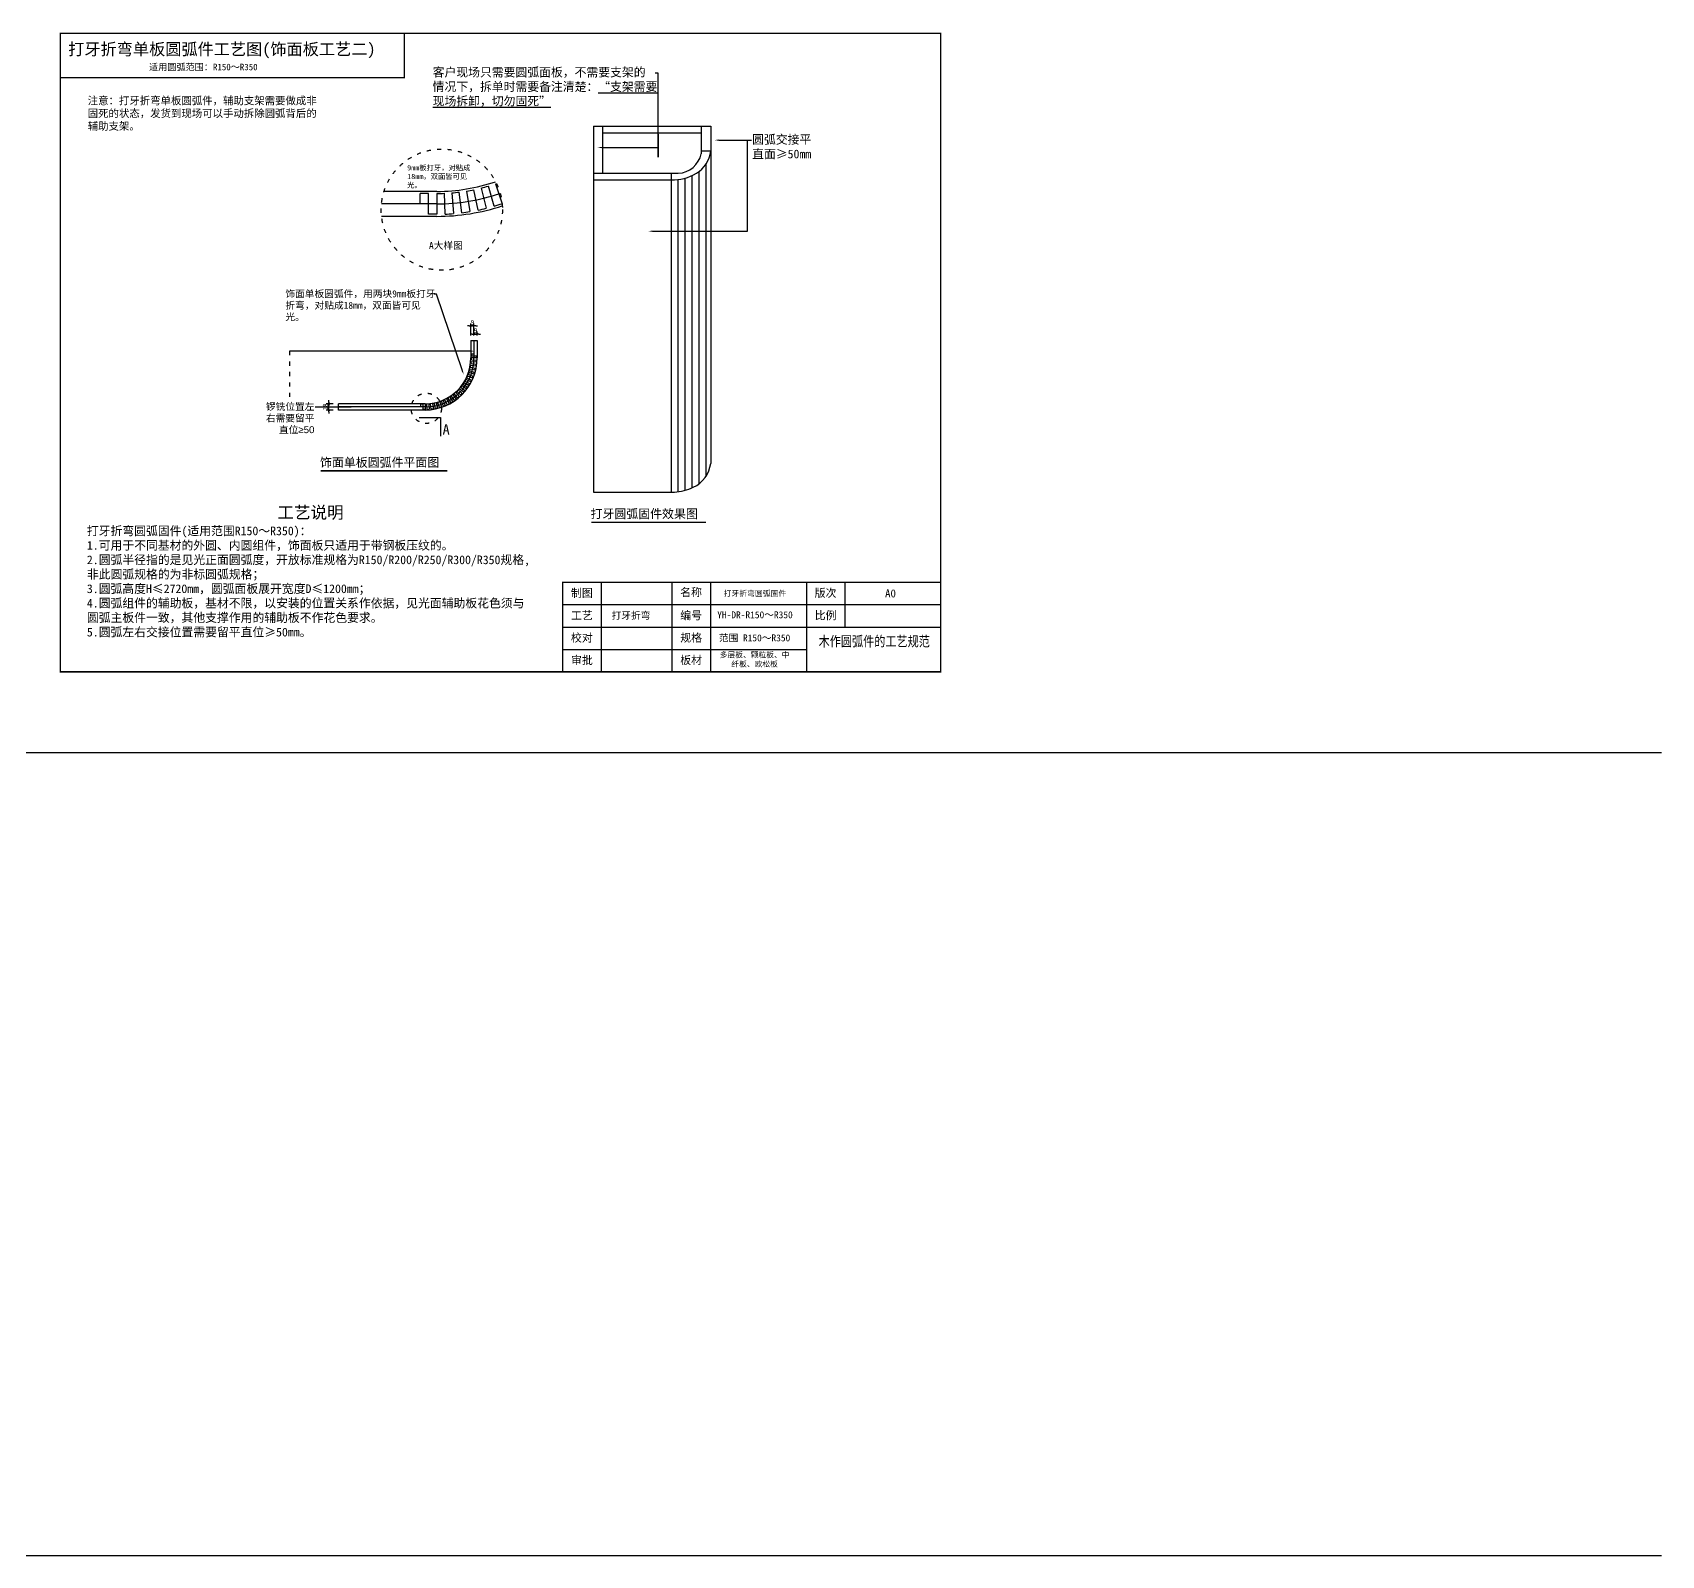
# Model space of a CAD drawing. Header units: millimetres. Extents: x 1116 to 19180, y 5378 to 16725.
# Drawn here: x 14484 to 19180, y 6395 to 10786 of the extents above; entities that cross this region are included whole.
import ezdxf
from ezdxf import colors
from ezdxf.entities.mleader import LeaderData, LeaderLine
from ezdxf.math import Vec2, Vec3

# ---------------------------------------------------------------- set-up
doc = ezdxf.new("R2010")
doc.units = ezdxf.units.MM
doc.linetypes.add('$0$ACAD_ISO03W100', pattern=[30, 12, -18])
for name, color, linetype in [('YQ_DIM', 3, 'Continuous'), ('YQ_TITLE', 6, 'Continuous'), ('图框', 7, 'Continuous')]:
    doc.layers.add(name, color=color, linetype=linetype)
doc.layers.add('常用', color=7, linetype='Continuous', lineweight=30)
doc.styles.get("Standard").update_dxf_attribs({"font": 'arial.ttf'})
doc.styles.add('YQ_DIM', font='simfang.ttf', dxfattribs={"width": 0.8})
doc.styles.add('YQ_TITLE', font='simhei.ttf')
doc.styles.add('黑体', font='simhei.ttf')
doc.dimstyles.new('yq5', dxfattribs={"dimscale": 5, "dimtxt": 3, "dimasz": 1, "dimexe": 1.5, "dimexo": 3, "dimgap": 0.5, "dimtad": 1, "dimdec": 1, "dimdsep": 46, "dimtxsty": 'YQ_DIM', "dimblk": 'YQTICK', "dimcen": 0, "dimclrd": 256, "dimclre": 256, "dimclrt": 7, "dimadec": 1, "dimazin": 2, "dimtfac": 1, "dimtdec": 1, "dimtix": 1, "dimtmove": 2, "dimatfit": 2, "dimfxl": 0, "dimtolj": 1, "dimtzin": 0, "dimarcsym": 0})

# ---------------------------------------------------------------- blocks, each defined once
blk = doc.blocks.new('YQTICK')
blk.add_line((-1, 0), (1, 0))
at = {"const_width": 0.4}
blk.add_lwpolyline([(0.53, 0.53), (-0.53, -0.53)], dxfattribs=at)
blk = doc.blocks.new('*D59')
at = {"layer": 'Defpoints', "color": 0, "transparency": 16777216}
for p in [(15747.6, 9939.8), (15747.6, 9897.5), (15756.6, 9897.5)]:
    blk.add_point(p, dxfattribs=at)
at = {"layer": 'YQ_DIM', "lineweight": -2, "transparency": 16777216}
for p, q in [((15742.6, 9939.8), (15737.6, 9939.8)), ((15747.6, 9912.5), (15747.6, 9947.3)), ((15756.6, 9939.8), (15747.6, 9939.8)), ((15756.6, 9912.5), (15756.6, 9947.3)), ((15761.6, 9939.8), (15766.6, 9939.8))]:
    blk.add_line(p, q, dxfattribs=at)
at = {"layer": 'YQ_DIM', "lineweight": -2, "transparency": 16777216, "xscale": 5, "yscale": 5, "zscale": 5}
blk.add_blockref('YQTICK', (15747.6, 9939.8), dxfattribs=at)
at = {"layer": 'YQ_DIM', "lineweight": -2, "transparency": 16777216, "xscale": 5, "yscale": 5, "zscale": 5, "rotation": 180}
blk.add_blockref('YQTICK', (15756.6, 9939.8), dxfattribs=at)
at = {"layer": 'YQ_DIM', "color": 7, "transparency": 16777216, "insert": (15752.1, 9949.9), "char_height": 15, "attachment_point": 5, "style": 'YQ_DIM'}
blk.add_mtext('\\A1;9', dxfattribs=at)
blk = doc.blocks.new('*D60')
at = {"layer": 'Defpoints', "color": 0, "transparency": 16777216}
for p in [(15756.6, 9916.6), (15756.6, 9897.5), (15765.6, 9897.5)]:
    blk.add_point(p, dxfattribs=at)
at = {"layer": 'YQ_DIM', "lineweight": -2, "transparency": 16777216}
for p, q in [((15751.6, 9916.6), (15746.6, 9916.6)), ((15756.6, 9912.5), (15756.6, 9924.1)), ((15765.6, 9916.6), (15756.6, 9916.6)), ((15765.6, 9912.5), (15765.6, 9924.1)), ((15770.6, 9916.6), (15775.6, 9916.6))]:
    blk.add_line(p, q, dxfattribs=at)
at = {"layer": 'YQ_DIM', "lineweight": -2, "transparency": 16777216, "xscale": 5, "yscale": 5, "zscale": 5}
blk.add_blockref('YQTICK', (15756.6, 9916.6), dxfattribs=at)
at = {"layer": 'YQ_DIM', "lineweight": -2, "transparency": 16777216, "xscale": 5, "yscale": 5, "zscale": 5, "rotation": 180}
blk.add_blockref('YQTICK', (15765.6, 9916.6), dxfattribs=at)
at = {"layer": 'YQ_DIM', "color": 7, "transparency": 16777216, "insert": (15761.1, 9926.7), "char_height": 15, "attachment_point": 5, "style": 'YQ_DIM'}
blk.add_mtext('\\A1;9', dxfattribs=at)
blk = doc.blocks.new('*D86')
at = {"layer": 'Defpoints', "color": 0, "transparency": 16777216}
for p in [(15338.3, 9715.5), (15365.6, 9715.5), (15365.6, 9697.5)]:
    blk.add_point(p, dxfattribs=at)
at = {"layer": 'YQ_DIM', "lineweight": -2, "transparency": 16777216}
for p, q in [((15338.3, 9720.5), (15338.3, 9725.5)), ((15350.6, 9715.5), (15330.8, 9715.5)), ((15350.6, 9697.5), (15330.8, 9697.5)), ((15338.3, 9697.5), (15338.3, 9715.5)), ((15338.3, 9692.5), (15338.3, 9687.5))]:
    blk.add_line(p, q, dxfattribs=at)
at = {"layer": 'YQ_DIM', "lineweight": -2, "transparency": 16777216, "xscale": 5, "yscale": 5, "zscale": 5}
for p, rotation in [((15338.3, 9715.5), 270), ((15338.3, 9697.5), 90)]:
    blk.add_blockref('YQTICK', p, dxfattribs=dict(at, rotation=rotation))
at = {"layer": 'YQ_DIM', "color": 7, "transparency": 16777216, "insert": (15328.2, 9706.5), "char_height": 15, "attachment_point": 5, "rotation": 90, "style": 'YQ_DIM'}
blk.add_mtext('\\A1;18', dxfattribs=at)

msp = doc.modelspace()

# ---------------------------------------------------------------- linework, layer by layer
for p, q in [((16101.31, 10515.57), (16101.31, 9461.04)), ((16101.31, 10515.57), (16439.11, 10515.57)), ((16126.91, 10515.57), (16126.91, 10379.89)), ((16126.91, 10496.72), (16412, 10496.72)), ((16412, 10515.57), (16412, 10436.27)), ((16439.11, 10515.57), (16439.11, 9543.65)), ((16545.56, 10213), (16545.56, 10475.6)), ((16439.11, 10443.65), (16412, 10443.65)), ((16324.65, 10379.89), (16324.65, 9461.04)), ((16404.65, 10384.26), (16404.65, 9484.26)), ((16424.65, 10405.3), (16424.65, 9505.3)), ((15768.45, 10273.77), (15756.45, 10332.55)), ((15777.5, 10337.29), (15791.86, 10279.04)), ((15814.9, 10285.21), (15798.21, 10342.84)), ((15818.81, 10349.26), (15837.81, 10292.35)), ((16101.31, 10361.04), (16324.65, 10361.04)), ((16344.65, 10361.81), (16344.65, 9461.04)), ((16364.65, 10365.63), (16364.65, 9465.63)), ((16384.65, 10372.79), (16384.65, 9472.79)), ((15649.67, 10291.77), (15489.98, 10291.77)), ((15649.67, 10327.77), (15497.31, 10327.77)), ((15625.71, 10321.77), (15601.74, 10321.77)), ((15601.74, 10291.77), (15601.74, 10321.77)), ((15625.71, 10261.77), (15625.71, 10321.77)), ((15649.71, 10321.77), (15649.71, 10261.77)), ((15673.55, 10262.25), (15671.14, 10322.2)), ((15692.68, 10323.5), (15697.51, 10263.7)), ((15721.23, 10266.1), (15714.01, 10325.66)), ((15735.37, 10328.69), (15745, 10269.47)), ((15649.67, 10255.77), (15490.25, 10255.77)), ((15649.67, 10261.77), (15625.71, 10261.77)), ((15747.63, 9897.53), (15765.63, 9897.53)), ((15747.63, 9897.53), (15747.63, 9847.53)), ((15756.63, 9897.53), (15756.63, 9847.53)), ((15765.63, 9897.53), (15765.63, 9847.53)), ((15759.81, 9811.98), (15745.25, 9815.58)), ((15746.43, 9820.84), (15761.13, 9817.84)), ((15762.2, 9823.7), (15747.4, 9826.11)), ((15748.16, 9831.45), (15763.05, 9829.64)), ((15763.65, 9835.57), (15748.69, 9836.78)), ((15749.02, 9842.17), (15764.01, 9841.56)), ((15749.13, 9859.52), (15749.13, 9853.52)), ((15749.13, 9859.52), (15756.63, 9859.52)), ((15749.13, 9853.52), (15764.13, 9853.52)), ((15764.13, 9847.52), (15749.13, 9847.52)), ((15764.13, 9853.52), (15764.13, 9847.53)), ((15725.5, 9771.7), (15737.85, 9763.18)), ((15741.13, 9768.16), (15728.46, 9776.17)), ((15731.25, 9780.79), (15744.24, 9773.29)), ((15747.11, 9778.51), (15733.83, 9785.48)), ((15736.24, 9790.31), (15749.79, 9783.88)), ((15752.24, 9789.32), (15738.44, 9795.2)), ((15740.46, 9800.2), (15754.48, 9794.88)), ((15756.48, 9800.5), (15742.25, 9805.25)), ((15743.86, 9810.4), (15758.27, 9806.23)), ((15668.28, 9708.68), (15662.96, 9722.7)), ((15667.96, 9724.72), (15673.84, 9710.92)), ((15679.28, 9713.37), (15672.85, 9726.92)), ((15677.68, 9729.33), (15684.65, 9716.05)), ((15689.87, 9718.92), (15682.37, 9731.91)), ((15686.99, 9734.7), (15695, 9722.03)), ((15699.98, 9725.31), (15691.46, 9737.66)), ((15695.83, 9740.81), (15704.85, 9728.82)), ((15709.54, 9732.5), (15700.05, 9744.12)), ((15704.16, 9747.61), (15714.11, 9736.38)), ((15708.1, 9751.25), (15718.49, 9740.43)), ((15711.91, 9755.06), (15722.73, 9744.67)), ((15726.78, 9749.05), (15715.55, 9759)), ((15719.04, 9763.11), (15730.66, 9753.62)), ((15734.34, 9758.31), (15722.35, 9767.33)), ((15615.63, 9715.53), (15365.63, 9715.53)), ((15365.63, 9697.53), (15365.63, 9715.53)), ((15615.63, 9706.53), (15365.63, 9706.53)), ((15615.63, 9697.53), (15365.63, 9697.53)), ((15609.64, 9714.03), (15603.64, 9714.03)), ((15603.64, 9706.53), (15603.64, 9714.03)), ((15609.64, 9699.03), (15609.64, 9714.03)), ((15615.63, 9699.03), (15609.64, 9699.03)), ((15615.64, 9714.03), (15615.64, 9699.03)), ((15621.6, 9699.15), (15620.99, 9714.14)), ((15626.38, 9714.47), (15627.59, 9699.51)), ((15633.52, 9700.11), (15631.71, 9715)), ((15637.05, 9715.76), (15639.46, 9700.96)), ((15645.32, 9702.03), (15642.32, 9716.73)), ((15647.58, 9717.91), (15651.18, 9703.35)), ((15656.93, 9704.89), (15652.76, 9719.3)), ((15657.91, 9720.91), (15662.66, 9706.68)), ((16101.31, 9461.04), (16334.35, 9461.04)), ((1115.77, 8710.18), (19180.15, 8710.18)), ((1115.77, 6395.48), (19180.15, 6395.48))]:
    msp.add_line(p, q)
at = {"linetype": '$0$ACAD_ISO03W100'}
msp.add_line((15224.38, 9867.15), (15224.38, 9731.61), dxfattribs=at)
at = {"color": 3, "lineweight": -3}
for p, q in [((15598.3, 9675.97), (15660.55, 9675.97)), ((15660.55, 9675.97), (15660.55, 9622.06))]:
    msp.add_line(p, q, dxfattribs=at)
msp.add_lwpolyline([(16101.31, 10379.89), (16345.59, 10379.89, 0.3318688), (16412, 10436.27)], format="xyb")
at = {"linetype": '$0$ACAD_ISO03W100'}
for centre, radius in [((15663.92, 10275.1), 174.74), ((15619.19, 9702.37), 43.69)]:
    msp.add_circle(centre, radius, dxfattribs=at)
for centre, radius, start, end in [((16351.5, 10454.8), 88.32, 301.98706, 352.74722), ((16329.5, 10495.39), 134.43, 267.93218, 300.77664), ((15649.67, 10855.77), 528, 270, 288.70384), ((15649.67, 10855.77), 534, 279.23449, 281.53474), ((15649.67, 10855.77), 534, 283.84988, 286.15012), ((15649.67, 10855.77), 534, 288.46526, 288.79149), ((15649.67, 10855.77), 534, 270, 272.30397), ((15649.67, 10855.77), 564, 270, 288.88442), ((15649.67, 10855.77), 600, 270, 288.32443), ((15649.67, 10855.77), 534, 274.61911, 276.91935), ((15649.67, 10855.77), 594, 286.15012, 288.46526), ((15649.67, 10855.77), 594, 270, 270.00372), ((15649.67, 10855.77), 594, 272.30397, 274.61911), ((15649.67, 10855.77), 594, 276.91935, 279.23449), ((15649.67, 10855.77), 594, 281.53474, 283.84988), ((15615.63, 9847.53), 150, 270, 0), ((15615.63, 9847.53), 141, 270, 0), ((15615.63, 9847.53), 132, 270, 0), ((15615.63, 9847.53), 133.5, 343.84988, 346.15012), ((15615.63, 9847.53), 133.5, 348.46526, 350.76551), ((15615.63, 9847.53), 133.5, 353.08065, 355.38089), ((15615.63, 9847.53), 133.5, 357.69603, 0), ((15615.63, 9847.53), 148.5, 346.15012, 348.46526), ((15615.63, 9847.53), 148.5, 350.76551, 353.08065), ((15615.63, 9847.53), 148.5, 355.38089, 357.69603), ((15615.63, 9847.53), 148.5, 359.99628, 0), ((15615.63, 9847.53), 133.5, 325.38834, 327.68858), ((15615.63, 9847.53), 133.5, 330.00372, 332.30397), ((15615.63, 9847.53), 133.5, 334.61911, 336.91935), ((15615.63, 9847.53), 133.5, 339.23449, 341.53474), ((15615.63, 9847.53), 148.5, 327.68858, 330.00372), ((15615.63, 9847.53), 148.5, 332.30397, 334.61911), ((15615.63, 9847.53), 148.5, 336.91935, 339.23449), ((15615.63, 9847.53), 148.5, 341.53474, 343.84988), ((15615.63, 9847.53), 133.5, 288.46526, 290.76551), ((15615.63, 9847.53), 133.5, 293.08065, 295.38089), ((15615.63, 9847.53), 133.5, 297.69603, 299.99628), ((15615.63, 9847.53), 133.5, 302.31142, 304.61166), ((15615.63, 9847.53), 148.5, 299.99628, 302.31142), ((15615.63, 9847.53), 133.5, 306.9268, 309.22705), ((15615.63, 9847.53), 148.5, 304.61166, 306.9268), ((15615.63, 9847.53), 133.5, 311.54218, 313.84243), ((15615.63, 9847.53), 148.5, 309.22705, 311.54218), ((15615.63, 9847.53), 133.5, 316.15757, 318.45782), ((15615.63, 9847.53), 148.5, 313.84243, 316.15757), ((15615.63, 9847.53), 133.5, 320.77295, 323.0732), ((15615.63, 9847.53), 148.5, 318.45782, 320.77295), ((15615.63, 9847.53), 148.5, 323.0732, 325.38834), ((15615.63, 9847.53), 133.5, 270, 272.30397), ((15615.63, 9847.53), 148.5, 270, 270.00372), ((15615.63, 9847.53), 148.5, 272.30397, 274.61911), ((15615.63, 9847.53), 133.5, 274.61911, 276.91935), ((15615.63, 9847.53), 148.5, 276.91935, 279.23449), ((15615.63, 9847.53), 133.5, 279.23449, 281.53474), ((15615.63, 9847.53), 148.5, 281.53474, 283.84988), ((15615.63, 9847.53), 133.5, 283.84988, 286.15012), ((15615.63, 9847.53), 148.5, 286.15012, 288.46526), ((15615.63, 9847.53), 148.5, 290.76551, 293.08065), ((15615.63, 9847.53), 148.5, 295.38089, 297.69603), ((16351.5, 9554.8), 88.32, 294.93426, 352.74722), ((16329.5, 9595.39), 134.43, 272.06782, 296.14469)]:
    msp.add_arc(centre, radius, start, end)
at = {"layer": 'YQ_TITLE', "const_width": 4.48}
for points in [[(15314.87, 9522.04), (15679.47, 9522.04)], [(16094.76, 9373.84), (16425.38, 9373.84)]]:
    msp.add_lwpolyline(points, dxfattribs=at)
at = {"layer": '图框'}
for p, q in [((16122.99, 9201.03), (16122.99, 8942.66)), ((16327.37, 9201.03), (16327.37, 8942.66)), ((16438.11, 9201.03), (16438.11, 8942.66)), ((16714.94, 9201.03), (16714.94, 8942.66)), ((16825.67, 9201.03), (16825.67, 9071.85)), ((16012.26, 9136.44), (17102.51, 9136.44)), ((16012.26, 9071.85), (17102.51, 9071.85)), ((16012.26, 9007.25), (16714.94, 9007.25))]:
    msp.add_line(p, q, dxfattribs=at)
at = {"layer": '常用', "lineweight": -3, "const_width": 3.95}
msp.add_lwpolyline([(17102.51, 9201.03), (16012.26, 9201.03), (16012.26, 8942.66), (14563.95, 8942.66), (14563.95, 10783.6), (17102.51, 10783.6), (17102.51, 8942.66), (16012.26, 8942.66)], dxfattribs=at)
msp.add_lwpolyline([(14563.95, 10783.6), (15555.93, 10783.6), (15555.93, 10655.47), (14563.95, 10655.47)], close=True, dxfattribs=at)

# ---------------------------------------------------------------- texts
at = {"attachment_point": 1}
for s, width, insert, char_height in [('{\\fSimSun|b0|i0|c134|p2;9mm板打牙，对贴成18mm，双面皆可见光。}', 210.4621, (15563.88, 10403.31), 15), ('\\pi34.07238;{\\fSimSun|b0|i0|c0|p2;A\\fSimSun|b0|i0|c134|p2;大样图}', 165.5749, (15592.81, 10181.8), 20), ('\\pi549.3115;{\\fSimHei|b0|i0|c134|p49;\\H1.4x;工艺说明\\P\\pi0;\\H0.71429x;打牙折弯圆弧固件(适用范围R150～R350)：\\P1.可用于不同基材的外圆、内圆组件，饰面板只适用于带钢板压纹的。\\P2.\\H0.99999x;圆弧半径指的是见光正面圆弧度，开放标准规格为R150/R200/R250/R300/R350规格\\fSimHei|b0|i0|c0|p49;,\\fSimHei|b0|i0|c134|p49;非此圆弧规格的为非标圆弧规格；\\fSimHei|b0|i0|c0|p49;\\H1.00001x;\\P\\H0.99999x;3.\\fSimHei|b0|i0|c134|p49;圆弧高度H≤\\fSimHei|b0|i0|c0|p49;2\\fSimHei|b0|i0|c134|p49;720mm，圆弧面板展开宽度D≤1200mm；\\H1.00001x;\\P\\fSimHei|b0|i0|c0|p49;4\\fSimHei|b0|i0|c134|p49;.圆弧组件的辅助板，基材不限，以安装的位置关系作依据，见光面辅助板花色须与圆弧主板件一致，其他支撑作用的辅助板不作花色要求。\\P\\fSimHei|b0|i0|c0|p49;5\\fSimHei|b0|i0|c134|p49;.\\H0.99999x;圆弧左右交接位置需要留平直位≥50mm。}', 1285.0235, (14640.57, 9419.82), 25)]:
    msp.add_mtext_dynamic_manual_height_columns(s, width=width, gutter_width=1750, heights=[0], dxfattribs=dict(at, insert=insert, char_height=char_height))
at = {"color": 3, "insert": (15666.12, 9656.65), "char_height": 30, "attachment_point": 1}
msp.add_mtext_dynamic_manual_height_columns('{\\fSimHei|b0|i0|c0|p49;A}', width=36.1367, gutter_width=1750, heights=[0], dxfattribs=at)
at = {"layer": 'YQ_TITLE', "style": 'YQ_TITLE'}
for s, height, p in [('打牙折弯单板圆弧件工艺图(饰面板工艺二)', 34.1893, (14586.71, 10720.72)), ('适用圆弧范围：R150～R350', 18.8041, (14819.85, 10676.92)), ('饰面单板圆弧件平面图', 25.2, (15312.75, 9533.78)), ('打牙圆弧固件效果图', 25.2, (16092.64, 9385.58))]:
    msp.add_text(s, height=height, dxfattribs=at).set_placement(p)
at = {"layer": 'YQ_TITLE', "insert": (14642.97, 10600.37), "char_height": 22, "attachment_point": 1, "style": 'YQ_TITLE'}
msp.add_mtext_dynamic_manual_height_columns('{\\fSimSun|b0|i0|c134|p2;注意：打牙折弯单板圆弧件，辅助支架需要做成非固死的状态，发货到现场可以手动拆除圆弧背后的辅助支架。}', width=676.6623, gutter_width=1750, heights=[0], dxfattribs=at)
at = {"layer": '图框', "attachment_point": 5, "style": '黑体'}
for s, insert, char_height, width in [('制图', (16067.63, 9168.74), 23.069, 110.7332), ('{\\fﾺￚￌﾣﾤ|b0|i0|c134|p2;名称}', (16382.42, 9170.85), 23.0694, 110.7332), ('{\\fSimSun|b0|i0|c134|p2;\\C3;打牙折弯圆弧固件}', (16566.67, 9167.9), 16.1462, 224.2347), ('版次', (16770.31, 9168.74), 23.069, 110.7332), ('A0', (16957.48, 9168.65), 23.069, 110.7332), ('工艺', (16067.63, 9104.14), 23.069, 110.7332), ('{\\fSimSun|b0|i0|c134|p2;\\C3;打牙折弯}', (16209.26, 9104.14), 19.9336, 276.8329), ('编号', (16382.74, 9104.14), 23.069, 110.7332), ('{\\fSimSun|b0|i0|c134|p2;\\C3;YH-DR-R150～R350}', (16566.79, 9106.96), 19.9336, 276.8329), ('比例', (16770.31, 9104.14), 23.069, 110.7332), ('校对', (16067.63, 9039.55), 23.069, 110.7332), ('规格', (16382.74, 9039.55), 23.069, 110.7332), ('{\\fSimSun|b0|i0|c134|p2;\\C3;范围 R150～R350}', (16565.67, 9039.51), 19.9336, 276.8329), ('{\\fSimSun|b0|i0|c134|p2;\\W0.8;\\C0;木作圆弧件的工艺规范}', (16910.59, 9029.15), 29.3758, 391.5796), ('审批', (16067.63, 8974.95), 23.069, 110.7332), ('板材', (16382.74, 8974.95), 23.069, 110.7332), ('{\\fSimSun|b0|i0|c134|p2;\\C3;多层板、颗粒板、中纤板、欧松板}', (16565.67, 8977.46), 15.9469, 221.4663)]:
    msp.add_mtext(s, dxfattribs=dict(at, insert=insert, char_height=char_height, width=width))

# ---------------------------------------------------------------- dimensions: what is measured, and where the dimension line sits
at = {"layer": 'YQ_DIM'}
for base, p1, p2, picture, middle in [((15747.63, 9939.8), (15756.63, 9897.53), (15747.63, 9897.53), '*D59', (15752.13, 9949.89)), ((15756.63, 9916.62), (15765.63, 9897.53), (15756.63, 9897.53), '*D60', (15761.13, 9926.71))]:
    dim = msp.add_linear_dim(base=base, p1=p1, p2=p2, dimstyle='yq5', dxfattribs=at)
    dim.commit()
    dim.dimension.update_dxf_attribs({"geometry": picture, "text_midpoint": middle})
dim = msp.add_linear_dim(base=(15338.34, 9715.53), p1=(15365.63, 9697.53), p2=(15365.63, 9715.53), angle=90, dimstyle='yq5', dxfattribs=at)
dim.commit()
dim.dimension.update_dxf_attribs({"geometry": '*D86', "text_midpoint": (15328.25, 9706.53)})

# ---------------------------------------------------------------- leaders
ml = msp.add_multileader_mtext('Standard')
ml.set_content('{\\fSimSun|b0|i0|c134|p2;客户现场只需要圆弧面板，不需要支架的情况下，拆单时需要备注清楚：\\L“支架需要现场拆卸，切勿固死”}', color=256)
ml.set_leader_properties()
ml.build(insert=Vec2(0, 0))
ml.multileader.update_dxf_attribs({"arrow_head_size": 12})
ctx = ml.context
ctx.base_point, ctx.char_height, ctx.arrow_head_size, ctx.plane_origin = Vec3(15635.55, 10668.77), 25, 12, Vec3(16394.13, 10507.38)
notes = []
notes.append((ctx, [(0, (1, 1, 0), (16287.36, 10668.77), (-1, 0), 8, [(2, [(16287.36, 10504.91), (16287.36, 10426.72)], 0, [])])]))
ctx.mtext.insert, ctx.mtext.width, ctx.mtext.defined_height, ctx.mtext.flow_direction = Vec3(15637.55, 10683.77), 645.901, 132.93, 5
ml = msp.add_multileader_mtext('Standard')
ml.set_content('{\\fSimSun|b0|i0|c134|p2;圆弧交接平直面≥50mm}', color=256)
ml.set_leader_properties()
ml.build(insert=Vec2(0, 0))
ml.multileader.update_dxf_attribs({"arrow_head_size": 12})
ctx = ml.context
ctx.base_point, ctx.char_height, ctx.arrow_head_size, ctx.plane_origin = Vec3(16556.66, 10475.6), 25, 12, Vec3(17002.65, 10459.95)
notes.append((ctx, [(1, (1, 1, 0), (16548.66, 10475.6), (1, 0), 8, [(2, [(16450.51, 10475.6)], 0, [])])]))
ctx.mtext.insert, ctx.mtext.width, ctx.mtext.flow_direction = Vec3(16558.66, 10489.78), 191.2867, 5
ml = msp.add_multileader_mtext('Standard')
ml.set_content('', color=256)
ml.set_leader_properties()
ml.build(insert=Vec2(0, 0))
ml.multileader.update_dxf_attribs({"arrow_head_size": 12})
ctx = ml.context
ctx.base_point, ctx.char_height, ctx.arrow_head_size, ctx.plane_origin = Vec3(16287.36, 10454.21), 20, 12, Vec3(16113, 10454.21)
notes.append((ctx, [(0, (1, 1, 0), (16279.23, 10454.21), (1, 0), 8.13, [(0, [(16113, 10454.21)], 0, [])])]))
ctx.mtext.insert, ctx.mtext.flow_direction = Vec3(16289.36, 10464.21), 5
ml = msp.add_multileader_mtext('Standard')
ml.set_content('', color=256)
ml.set_leader_properties()
ml.build(insert=Vec2(0, 0))
ml.multileader.update_dxf_attribs({"arrow_head_size": 12})
ctx = ml.context
ctx.base_point, ctx.char_height, ctx.arrow_head_size, ctx.plane_origin = Vec3(16545.56, 10213), 20, 12, Vec3(16259.68, 10213)
notes.append((ctx, [(0, (1, 1, 0), (16537.43, 10213), (1, 0), 8.13, [(0, [(16259.68, 10213)], 0, [])])]))
ctx.mtext.insert, ctx.mtext.flow_direction = Vec3(16547.56, 10223), 5
at = {"linetype": '$0$ACAD_ISO03W100'}
ml = msp.add_multileader_mtext('Standard', dxfattribs=at)
ml.set_content('{\\fSimSun|b0|i0|c134|p2;饰面单板圆弧件，用两块9mm板打牙折弯，对贴成18mm，双面皆可见光。}', color=256)
ml.set_leader_properties()
ml.build(insert=Vec2(0, 0))
ml.multileader.update_dxf_attribs({"dogleg_length": 7.27, "arrow_head_size": 12})
ctx = ml.context
ctx.base_point, ctx.char_height, ctx.arrow_head_size, ctx.plane_origin = Vec3(15210.85, 10031.13), 20, 12, Vec3(15616.21, 9924.55)
notes.append((ctx, [(0, (1, 1, 0), (15648.48, 10031.13), (-1, 0), 7.27, [(0, [(15726.94, 9799.25)], 0, [])])]))
ctx.mtext.insert, ctx.mtext.width, ctx.mtext.defined_height, ctx.mtext.flow_direction = Vec3(15212.85, 10042.58), 437.0205, 248.62, 5
ml = msp.add_multileader_mtext('Standard', dxfattribs=at)
ml.set_content('', color=256)
ml.set_leader_properties()
ml.build(insert=Vec2(0, 0))
ml.multileader.update_dxf_attribs({"arrow_head_size": 12})
ctx = ml.context
ctx.base_point, ctx.char_height, ctx.arrow_head_size, ctx.plane_origin = Vec3(15220.38, 9867.15), 20, 12, Vec3(15704.68, 9867.15)
ctx.text_align_type = 2
notes.append((ctx, [(0, (1, 1, 0), (15231.64, 9867.15), (-1, 0), 7.27, [(0, [(15758.17, 9867.15)], 0, [])])]))
ctx.mtext.insert, ctx.mtext.alignment, ctx.mtext.flow_direction = Vec3(15222.38, 9877.15), 3, 5
ml = msp.add_multileader_mtext('Standard', dxfattribs=at)
ml.set_content('{\\fSimSun|b0|i0|c134|p2;锣铣位置左右需要留平直位}≥50', color=256)
ml.set_leader_properties()
ml.build(insert=Vec2(0, 0))
ml.multileader.update_dxf_attribs({"arrow_head_size": 12})
ctx = ml.context
ctx.base_point, ctx.char_height, ctx.arrow_head_size, ctx.plane_origin = Vec3(15154.28, 9706.12), 20, 12, Vec3(15465.65, 9706.12)
ctx.text_align_type = 2
notes.append((ctx, [(0, (1, 1, 0), (15306.61, 9706.12), (-1, 0), 8, [(0, [(15411.82, 9706.12)], 0, [])])]))
ctx.mtext.insert, ctx.mtext.width, ctx.mtext.alignment, ctx.mtext.flow_direction = Vec3(15296.61, 9717.46), 140.7862, 3, 5
for ctx, leaders in notes:
    for number, flags, end, landing, length, lines in leaders:
        leader = LeaderData()
        leader.index, (leader.has_last_leader_line, leader.has_dogleg_vector, leader.attachment_direction) = number, flags
        leader.last_leader_point, leader.dogleg_vector, leader.dogleg_length = Vec3(end), Vec3(landing), length
        for number, points, colour, breaks in lines:
            line = LeaderLine()
            line.index, line.vertices, line.color, line.breaks = number, Vec3.list(points), colors.encode_raw_color(colour), breaks
            leader.lines.append(line)
        ctx.leaders.append(leader)

doc.saveas('drawing.dxf')
